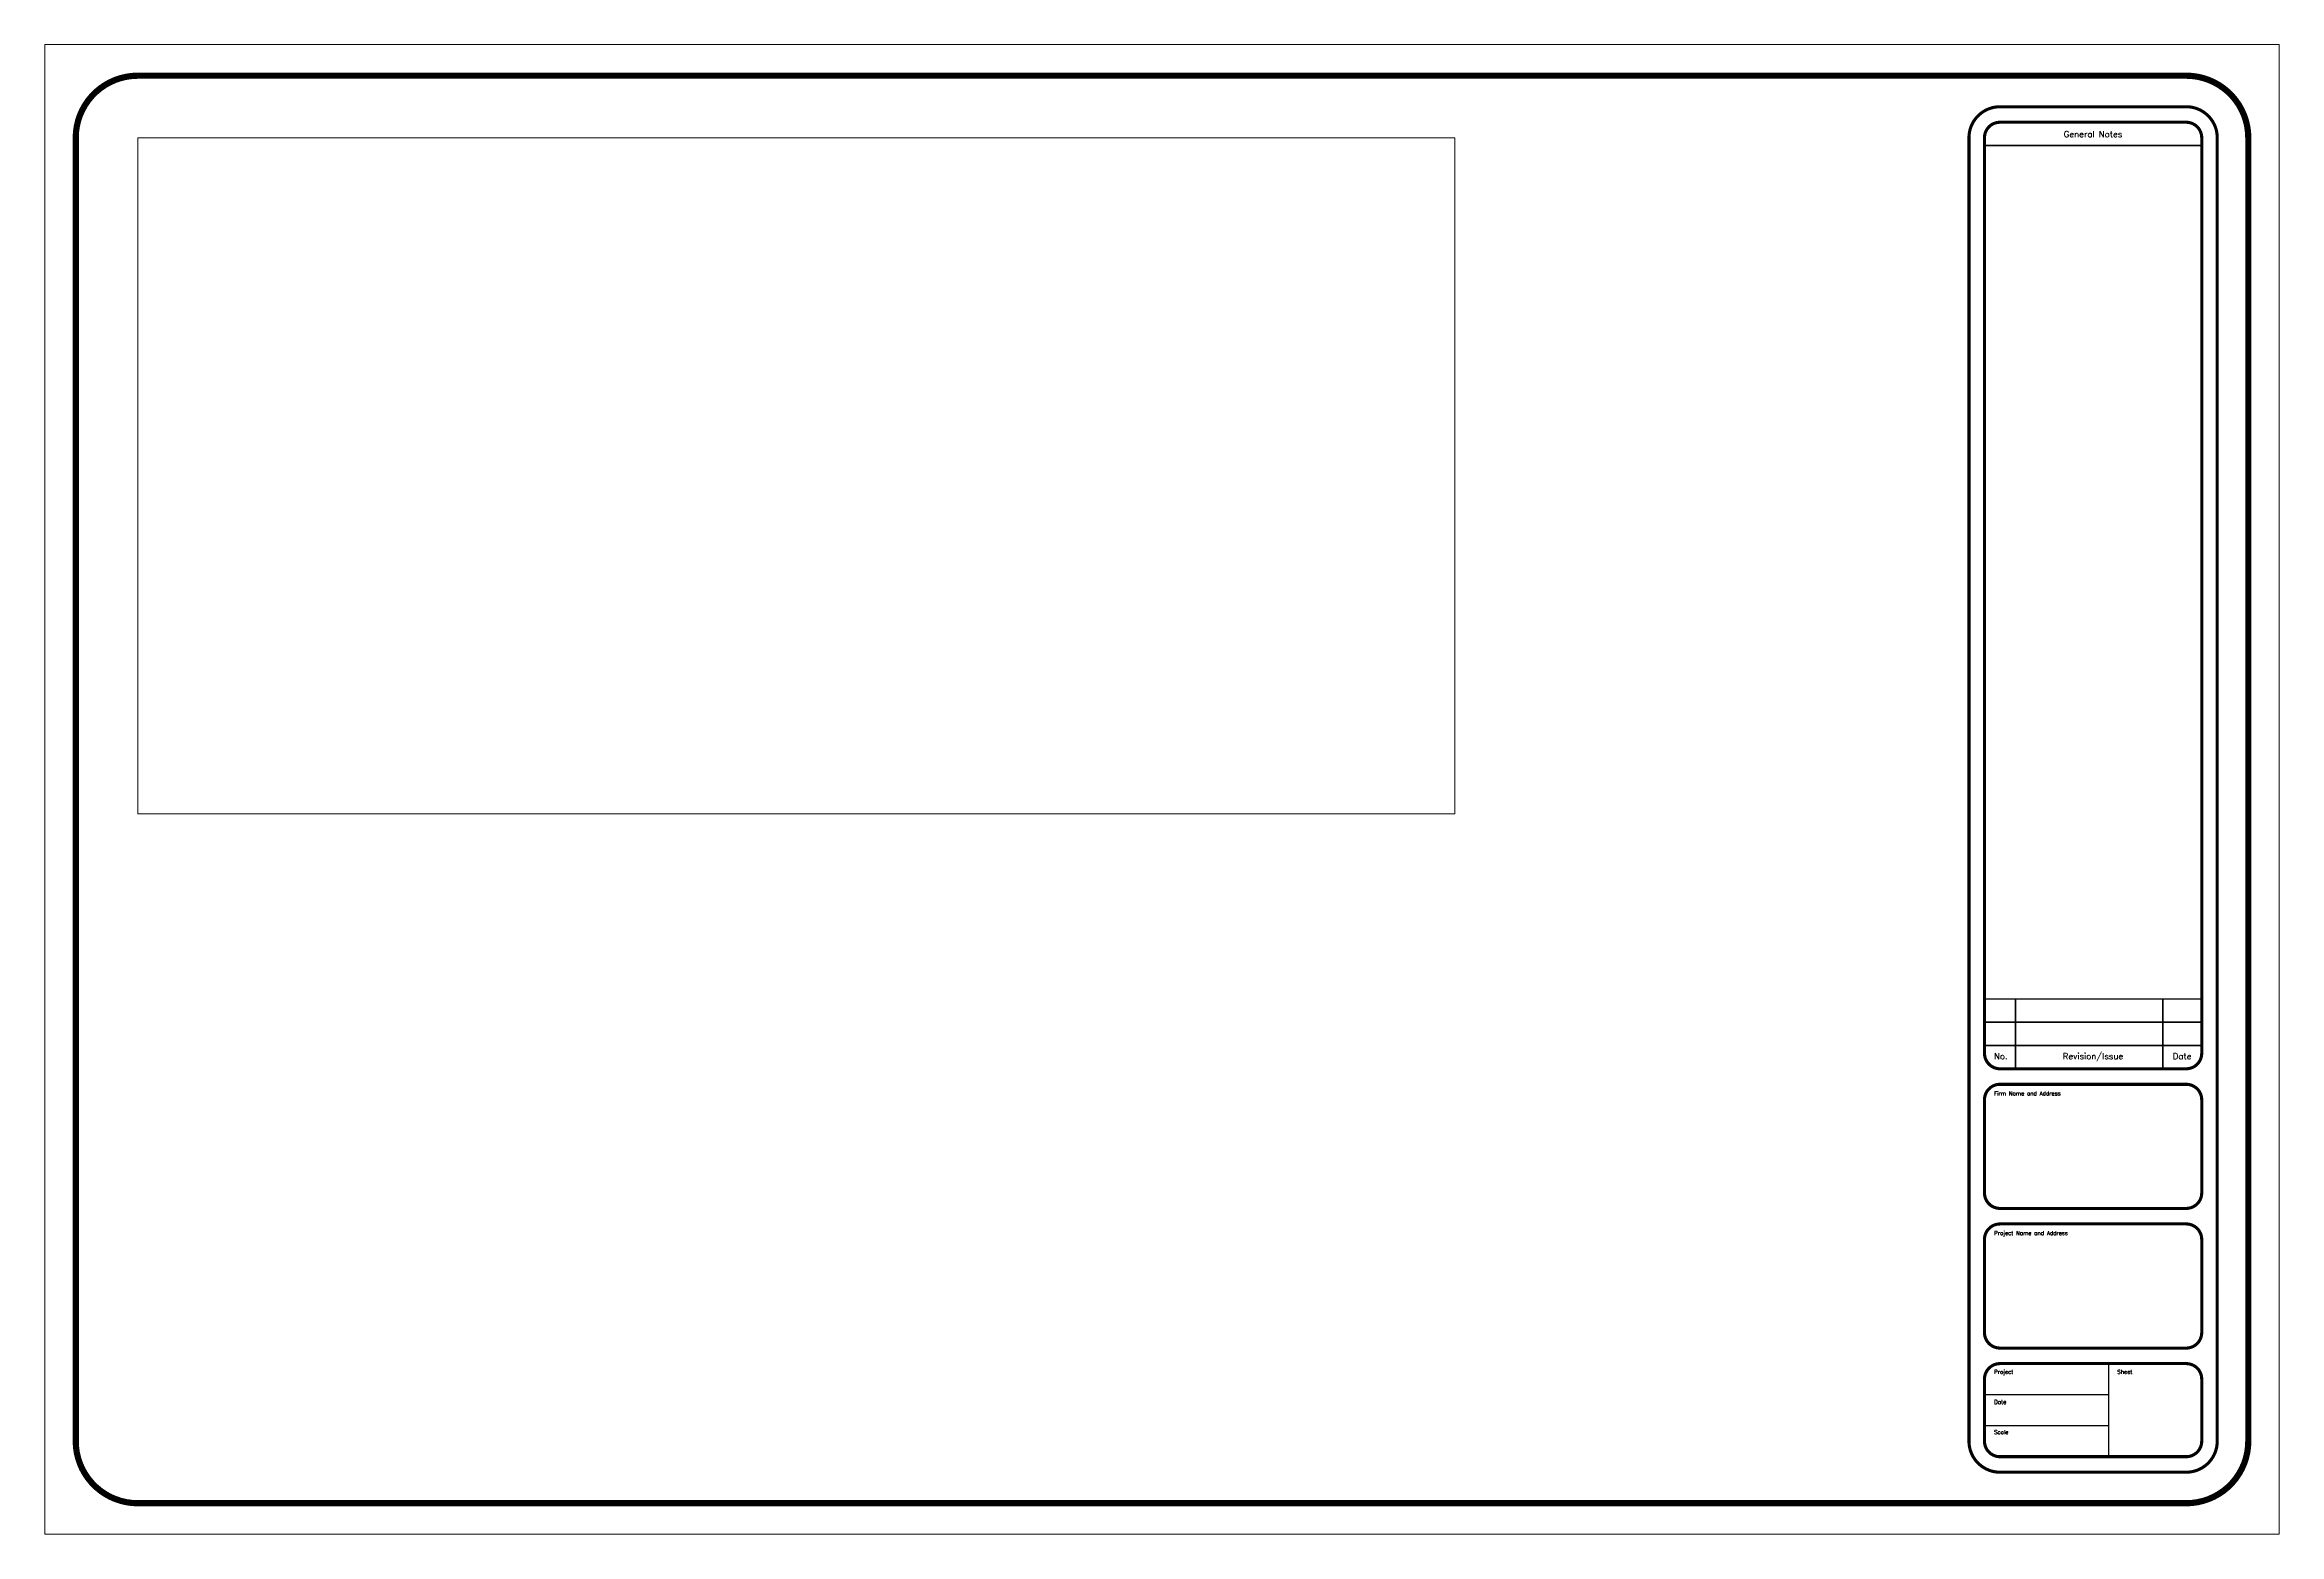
# Paper-space layout 'My Layout' of a CAD drawing. Header units: inches. Extents: x -0.2 to 35.8, y -0.7 to 23.3.
import ezdxf
from ezdxf.enums import TextEntityAlignment as Align

# ---------------------------------------------------------------- set-up
doc = ezdxf.new("R2010")
doc.units = ezdxf.units.IN
doc.header["$MEASUREMENT"] = 0
doc.layers.get('0').update_dxf_attribs({"lineweight": 0})
doc.layers.add('_Viewports', color=9, linetype='Continuous', lineweight=0, plot=False)
doc.styles.add('Roman', font='romans')

# ---------------------------------------------------------------- blocks, each defined once
blk = doc.blocks.new('*U3')
for p, q in [((0, 24), (0, 0)), ((0, 24), (36, 24)), ((36, 0), (36, 24)), ((0, 0), (36, 0))]:
    blk.add_line(p, q)
for points, const_width in [([(1.5, 0.5), (34.5, 0.5, 0.4142136), (35.5, 1.5), (35.5, 22.5, 0.4142136), (34.5, 23.5), (1.5, 23.5, 0.4142136), (0.5, 22.5), (0.5, 1.5, 0.4142136)], 0.1), ([(31.5, 1), (34.5, 1, 0.4142136), (35, 1.5), (35, 22.5, 0.4142136), (34.5, 23), (31.5, 23, 0.4142136), (31, 22.5), (31, 1.5, 0.4142136)], 0.05), ([(31.5, 7.5), (34.5, 7.5, 0.4142136), (34.75, 7.75), (34.75, 22.5, 0.4142136), (34.5, 22.75), (31.5, 22.75, 0.4142136), (31.25, 22.5), (31.25, 7.75, 0.4142136)], 0.05), ([(31.5, 5.25), (34.5, 5.25, 0.4142136), (34.75, 5.5), (34.75, 7, 0.4142136), (34.5, 7.25), (31.5, 7.25, 0.4142136), (31.25, 7), (31.25, 5.5, 0.4142136)], 0.05), ([(31.5, 3), (34.5, 3, 0.4142136), (34.75, 3.25), (34.75, 4.75, 0.4142136), (34.5, 5), (31.5, 5, 0.4142136), (31.25, 4.75), (31.25, 3.25, 0.4142136)], 0.05), ([(31.5, 1.25), (34.5, 1.25, 0.4142136), (34.75, 1.5), (34.75, 2.5, 0.4142136), (34.5, 2.75), (31.5, 2.75, 0.4142136), (31.25, 2.5), (31.25, 1.5, 0.4142136)], 0.05)]:
    blk.add_lwpolyline(points, format="xyb", close=True, dxfattribs=dict(const_width=const_width))
at = {"const_width": 0.025}
for points in [[(31.25, 22.375), (34.75, 22.375)], [(31.25, 8.625), (34.75, 8.625)], [(31.75, 7.5), (31.75, 8.625)], [(34.125, 7.5), (34.125, 8.625)], [(31.25, 8.25), (34.75, 8.25)], [(31.25, 7.875), (34.75, 7.875)], [(33.25, 1.25), (33.25, 2.75)], [(31.25, 2.25), (33.25, 2.25)], [(31.25, 1.75), (33.25, 1.75)]]:
    blk.add_lwpolyline(points, dxfattribs=at)
at = {"style": 'Roman'}
for s, p in [('General Notes', (32.9983, 22.5578)), ('No.', (31.5136, 7.7034)), ('Revision/Issue', (32.9983, 7.7034)), ('Date', (34.4338, 7.7034))]:
    blk.add_text(s, height=0.1, dxfattribs=at).set_placement(p, align=Align.MIDDLE_CENTER)
for s, p in [('Firm Name and Address', (31.4054, 7.0711)), ('Project Name and Address', (31.4054, 4.8211)), ('Project', (31.4054, 2.5846)), ('Sheet', (33.3899, 2.5846)), ('Date', (31.4054, 2.0989)), ('Scale', (31.4054, 1.6132))]:
    blk.add_text(s, height=0.065, dxfattribs=at).set_placement(p)

psp = doc.layouts.new('My Layout')

# ---------------------------------------------------------------- linework, layer by layer
at = {"layer": '_Viewports'}
psp.add_lwpolyline([(1.271, 21.8), (22.489, 21.8), (22.489, 10.907), (1.271, 10.907)], close=True, dxfattribs=at)

# ---------------------------------------------------------------- block references
psp.add_blockref('*U3', (-0.229, -0.7))

# ---------------------------------------------------------------- viewports
vp = psp.add_viewport(center=(11.88, 16.353), size=(21.218, 10.8923), view_center_point=(1293.219, 451.568), view_height=1450.68454, dxfattribs=at)
vp.dxf.flags = 0x10000  # cut along an outline
vp.dxf.clipping_boundary_handle = psp.add_lwpolyline([(1.271, 21.8), (22.489, 21.8), (22.489, 10.907), (1.271, 10.907)], format="xyb", close=True, dxfattribs={"invisible": 1}).dxf.handle

doc.saveas('drawing.dxf')
